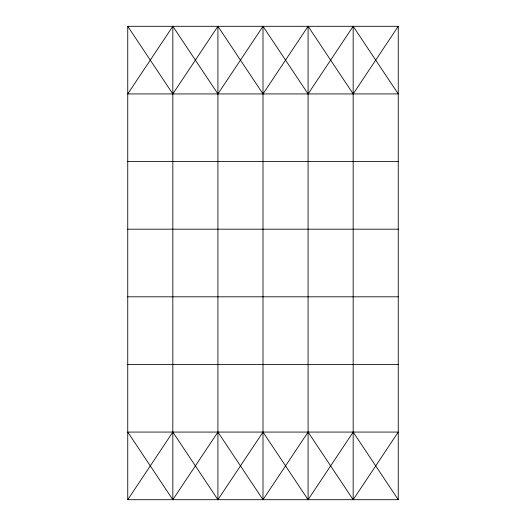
<?xml version="1.0" encoding="UTF-8"?>
<svg xmlns="http://www.w3.org/2000/svg" width="526" height="526" viewBox="0 0 526 526"><rect width="100%" height="100%" fill="white"/><g stroke="black" fill="none" stroke-linecap="round" stroke-linejoin="round"><path stroke-width="0.79" d="M172.83 26.3L127.746 93.93L398.254 93.93L353.17 26.3L308.085 93.93L263 26.3L217.915 93.93L172.83 26.3L172.83 499.7L217.915 432.07L263 499.7L308.085 432.07L353.17 499.7L398.254 432.07L127.746 432.07L172.83 499.7M398.254 26.3L353.17 93.93L308.085 26.3L263 93.93L217.915 26.3L172.83 93.93L127.746 26.3L398.254 26.3L398.254 499.7L127.746 499.7L127.746 26.3M127.746 499.7L172.83 432.07L217.915 499.7L263 432.07L308.085 499.7L353.17 432.07L398.254 499.7M127.746 161.554L398.254 161.554M127.746 229.185L398.254 229.185M127.746 296.815L398.254 296.815M127.746 364.446L398.254 364.446M353.17 26.3L353.17 499.7M308.085 26.3L308.085 499.7M263 26.3L263 499.7M217.915 26.3L217.915 499.7"/></g></svg>
